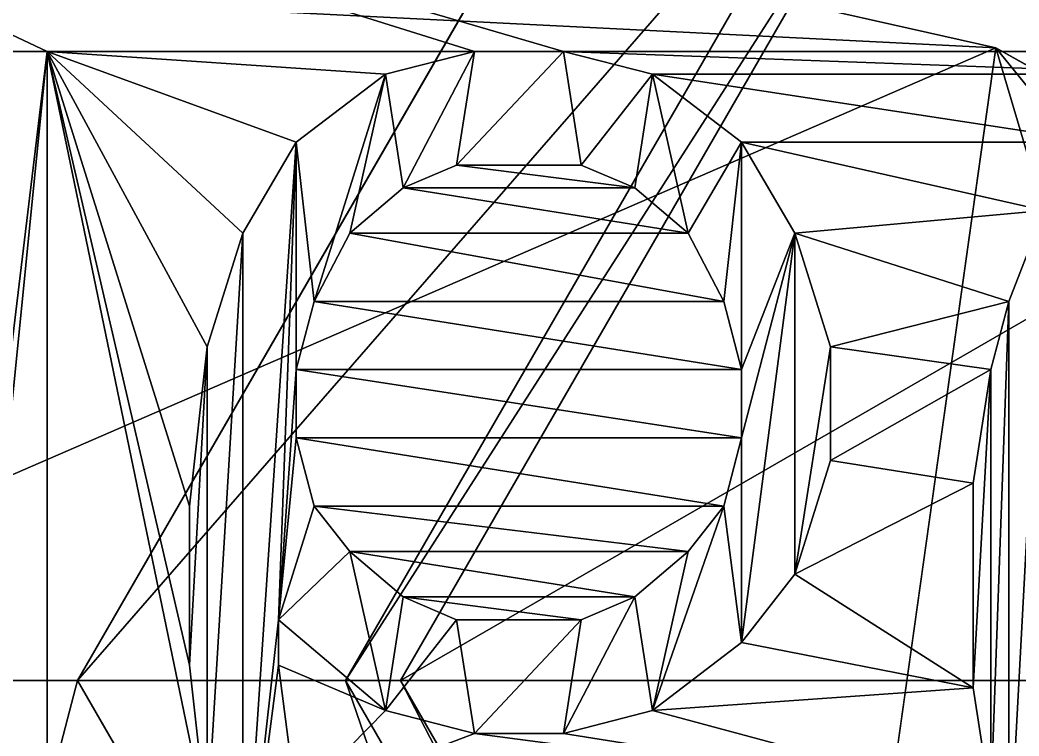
# Model space of a CAD drawing. Header units: millimetres. Extents: x -228 to 228, y -204 to 237.
# Drawn here: x 34.143 to 35.125, y 69.96 to 70.663 of the extents above; entities that cross this region are included whole.
import ezdxf

# ---------------------------------------------------------------- set-up
doc = ezdxf.new("R2010")
doc.units = ezdxf.units.MM
doc.header["$LTSCALE"] = 127.314815
for name, color, linetype in [('3522', 7, 'CONTINUOUS'), ('3711', 7, 'CONTINUOUS'), ('3712', 7, 'CONTINUOUS'), ('3719', 7, 'CONTINUOUS'), ('3720', 7, 'CONTINUOUS'), ('3721', 7, 'CONTINUOUS'), ('3722', 7, 'CONTINUOUS'), ('3723', 7, 'CONTINUOUS'), ('3724', 7, 'CONTINUOUS'), ('3893', 7, 'CONTINUOUS'), ('4047', 7, 'CONTINUOUS'), ('4053', 7, 'CONTINUOUS'), ('4054', 7, 'CONTINUOUS'), ('4055', 7, 'CONTINUOUS'), ('4056', 7, 'CONTINUOUS'), ('4057', 7, 'CONTINUOUS'), ('4058', 7, 'CONTINUOUS'), ('4059', 7, 'CONTINUOUS'), ('4060', 7, 'CONTINUOUS'), ('4061', 7, 'CONTINUOUS'), ('4080', 7, 'CONTINUOUS'), ('4081', 7, 'CONTINUOUS'), ('4082', 7, 'CONTINUOUS'), ('4083', 7, 'CONTINUOUS'), ('4084', 7, 'CONTINUOUS'), ('4085', 7, 'CONTINUOUS'), ('4086', 7, 'CONTINUOUS'), ('4087', 7, 'CONTINUOUS'), ('4088', 7, 'CONTINUOUS'), ('4089', 7, 'CONTINUOUS'), ('4090', 7, 'CONTINUOUS'), ('4091', 7, 'CONTINUOUS'), ('4092', 7, 'CONTINUOUS'), ('4093', 7, 'CONTINUOUS'), ('4094', 7, 'CONTINUOUS'), ('4095', 7, 'CONTINUOUS'), ('4096', 7, 'CONTINUOUS'), ('4097', 7, 'CONTINUOUS'), ('4098', 7, 'CONTINUOUS'), ('4099', 7, 'CONTINUOUS'), ('4100', 7, 'CONTINUOUS'), ('4101', 7, 'CONTINUOUS'), ('4102', 7, 'CONTINUOUS'), ('4103', 7, 'CONTINUOUS'), ('4104', 7, 'CONTINUOUS'), ('4105', 7, 'CONTINUOUS'), ('4106', 7, 'CONTINUOUS'), ('4107', 7, 'CONTINUOUS'), ('4108', 7, 'CONTINUOUS'), ('4109', 7, 'CONTINUOUS'), ('4110', 7, 'CONTINUOUS'), ('4111', 7, 'CONTINUOUS'), ('4112', 7, 'CONTINUOUS'), ('4113', 7, 'CONTINUOUS'), ('4114', 7, 'CONTINUOUS'), ('4115', 7, 'CONTINUOUS'), ('4116', 7, 'CONTINUOUS'), ('4117', 7, 'CONTINUOUS'), ('4139', 7, 'CONTINUOUS'), ('5002', 7, 'CONTINUOUS'), ('5003', 7, 'CONTINUOUS'), ('5009', 7, 'CONTINUOUS'), ('5278', 7, 'CONTINUOUS')]:
    doc.layers.add(name, color=color, linetype=linetype)

msp = doc.modelspace()

# ---------------------------------------------------------------- linework, layer by layer
at = {"layer": '3522', "color": 5, "linetype": 'Continuous'}
for points in [[(46.49974, 80.54048, 1035.99), (65.76091, 65.76091, 1035.99), (30.7, 78.60107, 1035.99), (46.49974, 80.54048, 1035.99)], [(65.76091, 65.76091, 1035.99), (31.21244, 78.08863, 1035.99), (30.7, 78.60107, 1035.99), (65.76091, 65.76091, 1035.99)], [(65.76091, 65.76091, 1035.99), (31.4, 77.38863, 1035.99), (31.21244, 78.08863, 1035.99), (65.76091, 65.76091, 1035.99)], [(65.76091, 65.76091, 1035.99), (31.21244, 76.68863, 1035.99), (31.4, 77.38863, 1035.99), (65.76091, 65.76091, 1035.99)], [(65.76091, 65.76091, 1035.99), (30.7, 76.17619, 1035.99), (31.21244, 76.68863, 1035.99), (65.76091, 65.76091, 1035.99)], [(29.3, 76.17619, 1035.99), (65.76091, 65.76091, 1035.99), (24.75529, 61.1815, 1035.99), (29.3, 76.17619, 1035.99)], [(65.76091, 65.76091, 1035.99), (29.3, 76.17619, 1035.99), (30, 75.98863, 1035.99), (65.76091, 65.76091, 1035.99)], [(65.76091, 65.76091, 1035.99), (30, 75.98863, 1035.99), (30.7, 76.17619, 1035.99), (65.76091, 65.76091, 1035.99)]]:
    msp.add_3dface(points, dxfattribs=at)
at = {"layer": '3711', "color": 31, "linetype": 'Continuous', "true_color": 0xffba87}
for points in [[(33.74091, 71.77337, 1081.19), (33.01222, 70.01428, 1081.19), (34.84991, 71.14003, 1081.19), (33.74091, 71.77337, 1081.19)], [(34.84991, 71.14003, 1081.19), (33.01222, 70.01428, 1081.19), (34.2, 70.01428, 1081.19), (34.84991, 71.14003, 1081.19)], [(33.01222, 70.01428, 1081.19), (33.74091, 68.2552, 1081.19), (34.2, 70.01428, 1081.19), (33.01222, 70.01428, 1081.19)], [(34.2, 70.01428, 1081.19), (33.74091, 68.2552, 1081.19), (34.84991, 68.88854, 1081.19), (34.2, 70.01428, 1081.19)]]:
    msp.add_3dface(points, dxfattribs=at)
at = {"layer": '3712', "color": 31, "linetype": 'Continuous', "true_color": 0xffba87}
for points in [[(33.34605, 71.02152, 1073.49), (37.66279, 71.00238, 1073.49), (37.915, 70.63239, 1073.49), (33.34605, 71.02152, 1073.49)], [(33.34605, 71.02152, 1073.49), (34.17, 70.63239, 1073.49), (34.065, 70.63239, 1073.49), (33.34605, 71.02152, 1073.49)], [(34.17, 70.63239, 1073.49), (33.34605, 71.02152, 1073.49), (34.59, 70.63239, 1073.49), (34.17, 70.63239, 1073.49)], [(34.59, 70.63239, 1073.49), (33.34605, 71.02152, 1073.49), (34.6775, 70.63239, 1073.49), (34.59, 70.63239, 1073.49)], [(34.6775, 70.63239, 1073.49), (33.34605, 71.02152, 1073.49), (35.395, 70.63239, 1073.49), (34.6775, 70.63239, 1073.49)], [(35.395, 70.63239, 1073.49), (33.34605, 71.02152, 1073.49), (36.1125, 70.63239, 1073.49), (35.395, 70.63239, 1073.49)], [(36.1125, 70.63239, 1073.49), (33.34605, 71.02152, 1073.49), (36.2175, 70.63239, 1073.49), (36.1125, 70.63239, 1073.49)], [(36.2175, 70.63239, 1073.49), (33.34605, 71.02152, 1073.49), (36.9, 70.63239, 1073.49), (36.2175, 70.63239, 1073.49)], [(36.9, 70.63239, 1073.49), (33.34605, 71.02152, 1073.49), (36.97, 70.63239, 1073.49), (36.9, 70.63239, 1073.49)], [(36.97, 70.63239, 1073.49), (33.34605, 71.02152, 1073.49), (37.81, 70.63239, 1073.49), (36.97, 70.63239, 1073.49)], [(37.81, 70.63239, 1073.49), (33.34605, 71.02152, 1073.49), (37.915, 70.63239, 1073.49), (37.81, 70.63239, 1073.49)], [(34.17, 69.58239, 1073.49), (34.17, 70.63239, 1073.49), (34.3275, 69.87282, 1073.49), (34.17, 69.58239, 1073.49)], [(34.3275, 69.87282, 1073.49), (34.17, 70.63239, 1073.49), (34.31, 70.0292, 1073.49), (34.3275, 69.87282, 1073.49)], [(34.31, 70.0292, 1073.49), (34.17, 70.63239, 1073.49), (34.31, 70.18558, 1073.49), (34.31, 70.0292, 1073.49)], [(34.31, 70.18558, 1073.49), (34.17, 70.63239, 1073.49), (34.3275, 70.34197, 1073.49), (34.31, 70.18558, 1073.49)], [(34.3275, 70.34197, 1073.49), (34.17, 70.63239, 1073.49), (34.3625, 70.45367, 1073.49), (34.3275, 70.34197, 1073.49)], [(34.3625, 70.45367, 1073.49), (34.17, 70.63239, 1073.49), (34.415, 70.54303, 1073.49), (34.3625, 70.45367, 1073.49)], [(34.415, 70.54303, 1073.49), (34.17, 70.63239, 1073.49), (34.5025, 70.61005, 1073.49), (34.415, 70.54303, 1073.49)], [(34.5025, 70.61005, 1073.49), (34.17, 70.63239, 1073.49), (34.59, 70.63239, 1073.49), (34.5025, 70.61005, 1073.49)], [(34.765, 70.61005, 1073.49), (34.6775, 70.63239, 1073.49), (35.29, 70.61005, 1073.49), (34.765, 70.61005, 1073.49)], [(35.29, 70.61005, 1073.49), (34.6775, 70.63239, 1073.49), (35.395, 70.63239, 1073.49), (35.29, 70.61005, 1073.49)], [(34.8525, 70.54303, 1073.49), (34.765, 70.61005, 1073.49), (35.2025, 70.54303, 1073.49), (34.8525, 70.54303, 1073.49)], [(35.2025, 70.54303, 1073.49), (34.765, 70.61005, 1073.49), (35.29, 70.61005, 1073.49), (35.2025, 70.54303, 1073.49)], [(34.905, 70.45367, 1073.49), (34.8525, 70.54303, 1073.49), (35.15, 70.47601, 1073.49), (34.905, 70.45367, 1073.49)], [(35.15, 70.47601, 1073.49), (34.8525, 70.54303, 1073.49), (35.2025, 70.54303, 1073.49), (35.15, 70.47601, 1073.49)], [(34.5725, 70.52069, 1073.49), (34.7475, 70.49835, 1073.49), (34.52, 70.49835, 1073.49), (34.5725, 70.52069, 1073.49)], [(34.695, 70.52069, 1073.49), (34.7475, 70.49835, 1073.49), (34.5725, 70.52069, 1073.49), (34.695, 70.52069, 1073.49)], [(34.52, 70.49835, 1073.49), (34.8, 70.45367, 1073.49), (34.4675, 70.45367, 1073.49), (34.52, 70.49835, 1073.49)], [(34.7475, 70.49835, 1073.49), (34.8, 70.45367, 1073.49), (34.52, 70.49835, 1073.49), (34.7475, 70.49835, 1073.49)], [(35.115, 70.38665, 1073.49), (34.905, 70.45367, 1073.49), (35.15, 70.47601, 1073.49), (35.115, 70.38665, 1073.49)], [(34.4675, 70.45367, 1073.49), (34.835, 70.38665, 1073.49), (34.4325, 70.38665, 1073.49), (34.4675, 70.45367, 1073.49)], [(34.8, 70.45367, 1073.49), (34.835, 70.38665, 1073.49), (34.4675, 70.45367, 1073.49), (34.8, 70.45367, 1073.49)], [(34.94, 70.34197, 1073.49), (34.905, 70.45367, 1073.49), (35.115, 70.38665, 1073.49), (34.94, 70.34197, 1073.49)], [(34.4325, 70.38665, 1073.49), (34.8525, 70.31963, 1073.49), (34.415, 70.31963, 1073.49), (34.4325, 70.38665, 1073.49)], [(34.835, 70.38665, 1073.49), (34.8525, 70.31963, 1073.49), (34.4325, 70.38665, 1073.49), (34.835, 70.38665, 1073.49)], [(35.0975, 70.31963, 1073.49), (34.94, 70.34197, 1073.49), (35.115, 70.38665, 1073.49), (35.0975, 70.31963, 1073.49)], [(34.94, 70.23027, 1073.49), (34.94, 70.34197, 1073.49), (35.0975, 70.31963, 1073.49), (34.94, 70.23027, 1073.49)], [(34.8525, 70.31963, 1073.49), (34.8525, 70.25261, 1073.49), (34.415, 70.31963, 1073.49), (34.8525, 70.31963, 1073.49)], [(34.415, 70.31963, 1073.49), (34.8525, 70.25261, 1073.49), (34.415, 70.25261, 1073.49), (34.415, 70.31963, 1073.49)], [(35.08, 70.20792, 1073.49), (34.94, 70.23027, 1073.49), (35.0975, 70.31963, 1073.49), (35.08, 70.20792, 1073.49)], [(34.8525, 70.25261, 1073.49), (34.835, 70.18558, 1073.49), (34.415, 70.25261, 1073.49), (34.8525, 70.25261, 1073.49)], [(34.415, 70.25261, 1073.49), (34.835, 70.18558, 1073.49), (34.4325, 70.18558, 1073.49), (34.415, 70.25261, 1073.49)], [(34.905, 70.11856, 1073.49), (34.94, 70.23027, 1073.49), (35.08, 70.20792, 1073.49), (34.905, 70.11856, 1073.49)], [(35.08, 70.00686, 1073.49), (34.905, 70.11856, 1073.49), (35.08, 70.20792, 1073.49), (35.08, 70.00686, 1073.49)], [(34.4325, 70.18558, 1073.49), (34.835, 70.18558, 1073.49), (34.8, 70.1409, 1073.49), (34.4325, 70.18558, 1073.49)], [(34.4675, 70.1409, 1073.49), (34.4325, 70.18558, 1073.49), (34.8, 70.1409, 1073.49), (34.4675, 70.1409, 1073.49)], [(34.52, 70.09622, 1073.49), (34.4675, 70.1409, 1073.49), (34.7475, 70.09622, 1073.49), (34.52, 70.09622, 1073.49)], [(34.7475, 70.09622, 1073.49), (34.4675, 70.1409, 1073.49), (34.8, 70.1409, 1073.49), (34.7475, 70.09622, 1073.49)], [(34.8525, 70.05154, 1073.49), (34.905, 70.11856, 1073.49), (35.08, 70.00686, 1073.49), (34.8525, 70.05154, 1073.49)], [(34.5725, 70.07388, 1073.49), (34.52, 70.09622, 1073.49), (34.695, 70.07388, 1073.49), (34.5725, 70.07388, 1073.49)], [(34.695, 70.07388, 1073.49), (34.52, 70.09622, 1073.49), (34.7475, 70.09622, 1073.49), (34.695, 70.07388, 1073.49)], [(34.3975, 70.07388, 1073.49), (34.5025, 69.98452, 1073.49), (34.3975, 70.0292, 1073.49), (34.3975, 70.07388, 1073.49)], [(34.765, 69.98452, 1073.49), (34.8525, 70.05154, 1073.49), (35.08, 70.00686, 1073.49), (34.765, 69.98452, 1073.49)], [(34.3975, 70.0292, 1073.49), (34.5025, 69.98452, 1073.49), (34.415, 69.89516, 1073.49), (34.3975, 70.0292, 1073.49)], [(34.765, 69.98452, 1073.49), (35.08, 70.00686, 1073.49), (35.0975, 69.89516, 1073.49), (34.765, 69.98452, 1073.49)], [(34.5025, 69.98452, 1073.49), (34.59, 69.96218, 1073.49), (34.415, 69.89516, 1073.49), (34.5025, 69.98452, 1073.49)], [(34.6775, 69.96218, 1073.49), (34.765, 69.98452, 1073.49), (35.0975, 69.89516, 1073.49), (34.6775, 69.96218, 1073.49)], [(34.415, 69.89516, 1073.49), (34.59, 69.96218, 1073.49), (35.0975, 69.89516, 1073.49), (34.415, 69.89516, 1073.49)], [(34.59, 69.96218, 1073.49), (34.6775, 69.96218, 1073.49), (35.0975, 69.89516, 1073.49), (34.59, 69.96218, 1073.49)]]:
    msp.add_3dface(points, dxfattribs=at)
at = {"layer": '3719', "color": 31, "linetype": 'Continuous', "true_color": 0xffba87}
for points in [[(34.51745, 70.01428, 1074.19), (36.48255, 70.01428, 1074.19), (35.99139, 70.86505, 1074.19), (34.51745, 70.01428, 1074.19)], [(35.00861, 70.86505, 1074.19), (34.51745, 70.01428, 1074.19), (35.99139, 70.86505, 1074.19), (35.00861, 70.86505, 1074.19)], [(35.00861, 69.16351, 1074.19), (36.48255, 70.01428, 1074.19), (34.51745, 70.01428, 1074.19), (35.00861, 69.16351, 1074.19)], [(35.99139, 69.16351, 1074.19), (36.48255, 70.01428, 1074.19), (35.00861, 69.16351, 1074.19), (35.99139, 69.16351, 1074.19)]]:
    msp.add_3dface(points, dxfattribs=at)
at = {"layer": '3720', "color": 31, "linetype": 'Continuous', "true_color": 0xffba87}
for points in [[(34.46335, 70.01428, 1080.39), (35.00861, 70.86505, 1074.19), (34.98182, 70.91208, 1080.39), (34.46335, 70.01428, 1080.39)], [(34.51745, 70.01428, 1074.19), (35.00861, 70.86505, 1074.19), (34.46335, 70.01428, 1080.39), (34.51745, 70.01428, 1074.19)]]:
    msp.add_3dface(points, dxfattribs=at)
at = {"layer": '3721', "color": 31, "linetype": 'Continuous', "true_color": 0xffba87}
for points in [[(34.2, 70.01428, 1080.39), (34.98182, 70.91208, 1080.39), (34.85, 71.14012, 1080.39), (34.2, 70.01428, 1080.39)], [(34.46335, 70.01428, 1080.39), (34.98182, 70.91208, 1080.39), (34.2, 70.01428, 1080.39), (34.46335, 70.01428, 1080.39)], [(34.85, 68.88845, 1080.39), (34.46335, 70.01428, 1080.39), (34.2, 70.01428, 1080.39), (34.85, 68.88845, 1080.39)], [(34.46335, 70.01428, 1080.39), (34.85, 68.88845, 1080.39), (34.98182, 69.11649, 1080.39), (34.46335, 70.01428, 1080.39)]]:
    msp.add_3dface(points, dxfattribs=at)
at = {"layer": '3722', "color": 31, "linetype": 'Continuous', "true_color": 0xffba87}
for points in [[(34.84991, 71.14003, 1081.19), (34.2, 70.01428, 1081.19), (34.85, 71.14012, 1080.39), (34.84991, 71.14003, 1081.19)], [(34.2, 70.01428, 1081.19), (34.2, 70.01428, 1080.39), (34.85, 71.14012, 1080.39), (34.2, 70.01428, 1081.19)]]:
    msp.add_3dface(points, dxfattribs=at)
at = {"layer": '3723', "color": 31, "linetype": 'Continuous', "true_color": 0xffba87}
for points in [[(34.51745, 70.01428, 1074.19), (34.46335, 70.01428, 1080.39), (34.98182, 69.11649, 1080.39), (34.51745, 70.01428, 1074.19)], [(35.00861, 69.16351, 1074.19), (34.51745, 70.01428, 1074.19), (34.98182, 69.11649, 1080.39), (35.00861, 69.16351, 1074.19)]]:
    msp.add_3dface(points, dxfattribs=at)
at = {"layer": '3724', "color": 31, "linetype": 'Continuous', "true_color": 0xffba87}
for points in [[(34.2, 70.01428, 1081.19), (34.84991, 68.88854, 1081.19), (34.2, 70.01428, 1080.39), (34.2, 70.01428, 1081.19)], [(34.84991, 68.88854, 1081.19), (34.85, 68.88845, 1080.39), (34.2, 70.01428, 1080.39), (34.84991, 68.88854, 1081.19)]]:
    msp.add_3dface(points, dxfattribs=at)
at = {"layer": '3893', "color": 31, "linetype": 'Continuous', "true_color": 0xffba87}
for points in [[(34.065, 70.63239, 1073.34), (34.17, 70.63239, 1073.34), (34.065, 69.76112, 1073.34), (34.065, 70.63239, 1073.34)], [(34.065, 69.76112, 1073.34), (34.17, 70.63239, 1073.34), (34.065, 69.58239, 1073.34), (34.065, 69.76112, 1073.34)], [(34.065, 69.58239, 1073.34), (34.17, 70.63239, 1073.34), (34.17, 69.58239, 1073.34), (34.065, 69.58239, 1073.34)], [(34.5025, 70.61005, 1073.34), (34.59, 70.63239, 1073.34), (34.52, 70.49835, 1073.34), (34.5025, 70.61005, 1073.34)], [(34.52, 70.49835, 1073.34), (34.59, 70.63239, 1073.34), (34.5725, 70.52069, 1073.34), (34.52, 70.49835, 1073.34)], [(34.59, 70.63239, 1073.34), (34.6775, 70.63239, 1073.34), (34.5725, 70.52069, 1073.34), (34.59, 70.63239, 1073.34)], [(34.5725, 70.52069, 1073.34), (34.6775, 70.63239, 1073.34), (34.695, 70.52069, 1073.34), (34.5725, 70.52069, 1073.34)], [(34.6775, 70.63239, 1073.34), (34.765, 70.61005, 1073.34), (34.695, 70.52069, 1073.34), (34.6775, 70.63239, 1073.34)], [(34.415, 70.54303, 1073.34), (34.5025, 70.61005, 1073.34), (34.4325, 70.38665, 1073.34), (34.415, 70.54303, 1073.34)], [(34.4325, 70.38665, 1073.34), (34.5025, 70.61005, 1073.34), (34.4675, 70.45367, 1073.34), (34.4325, 70.38665, 1073.34)], [(34.4675, 70.45367, 1073.34), (34.5025, 70.61005, 1073.34), (34.52, 70.49835, 1073.34), (34.4675, 70.45367, 1073.34)], [(34.695, 70.52069, 1073.34), (34.765, 70.61005, 1073.34), (34.7475, 70.49835, 1073.34), (34.695, 70.52069, 1073.34)], [(34.7475, 70.49835, 1073.34), (34.765, 70.61005, 1073.34), (34.8, 70.45367, 1073.34), (34.7475, 70.49835, 1073.34)], [(34.765, 70.61005, 1073.34), (34.8525, 70.54303, 1073.34), (34.8, 70.45367, 1073.34), (34.765, 70.61005, 1073.34)], [(34.3625, 70.45367, 1073.34), (34.415, 70.54303, 1073.34), (34.3625, 69.76112, 1073.34), (34.3625, 70.45367, 1073.34)], [(34.3625, 69.76112, 1073.34), (34.415, 70.54303, 1073.34), (34.3975, 70.07388, 1073.34), (34.3625, 69.76112, 1073.34)], [(34.3975, 70.07388, 1073.34), (34.415, 70.54303, 1073.34), (34.415, 70.31963, 1073.34), (34.3975, 70.07388, 1073.34)], [(34.415, 70.31963, 1073.34), (34.415, 70.54303, 1073.34), (34.4325, 70.38665, 1073.34), (34.415, 70.31963, 1073.34)], [(34.8, 70.45367, 1073.34), (34.8525, 70.54303, 1073.34), (34.835, 70.38665, 1073.34), (34.8, 70.45367, 1073.34)], [(34.835, 70.38665, 1073.34), (34.8525, 70.54303, 1073.34), (34.8525, 70.31963, 1073.34), (34.835, 70.38665, 1073.34)], [(34.8525, 70.54303, 1073.34), (34.905, 70.45367, 1073.34), (34.8525, 70.31963, 1073.34), (34.8525, 70.54303, 1073.34)], [(35.15, 69.73878, 1073.34), (35.115, 69.82814, 1073.34), (35.15, 70.47601, 1073.34), (35.15, 69.73878, 1073.34)], [(35.15, 70.47601, 1073.34), (35.115, 69.82814, 1073.34), (35.115, 70.38665, 1073.34), (35.15, 70.47601, 1073.34)], [(34.3275, 70.34197, 1073.34), (34.3625, 70.45367, 1073.34), (34.3275, 69.87282, 1073.34), (34.3275, 70.34197, 1073.34)], [(34.3275, 69.87282, 1073.34), (34.3625, 70.45367, 1073.34), (34.3625, 69.76112, 1073.34), (34.3275, 69.87282, 1073.34)], [(34.905, 70.45367, 1073.34), (34.905, 70.11856, 1073.34), (34.8525, 70.05154, 1073.34), (34.905, 70.45367, 1073.34)], [(34.905, 70.45367, 1073.34), (34.8525, 70.05154, 1073.34), (34.8525, 70.25261, 1073.34), (34.905, 70.45367, 1073.34)], [(34.8525, 70.31963, 1073.34), (34.905, 70.45367, 1073.34), (34.8525, 70.25261, 1073.34), (34.8525, 70.31963, 1073.34)], [(34.94, 70.34197, 1073.34), (34.905, 70.11856, 1073.34), (34.905, 70.45367, 1073.34), (34.94, 70.34197, 1073.34)], [(35.115, 69.82814, 1073.34), (35.0975, 69.89516, 1073.34), (35.115, 70.38665, 1073.34), (35.115, 69.82814, 1073.34)], [(35.115, 70.38665, 1073.34), (35.0975, 69.89516, 1073.34), (35.0975, 70.31963, 1073.34), (35.115, 70.38665, 1073.34)], [(34.31, 70.18558, 1073.34), (34.3275, 70.34197, 1073.34), (34.31, 70.0292, 1073.34), (34.31, 70.18558, 1073.34)], [(34.31, 70.0292, 1073.34), (34.3275, 70.34197, 1073.34), (34.3275, 69.87282, 1073.34), (34.31, 70.0292, 1073.34)], [(34.94, 70.23027, 1073.34), (34.905, 70.11856, 1073.34), (34.94, 70.34197, 1073.34), (34.94, 70.23027, 1073.34)], [(34.415, 70.25261, 1073.34), (34.3975, 70.07388, 1073.34), (34.415, 70.31963, 1073.34), (34.415, 70.25261, 1073.34)], [(35.0975, 69.89516, 1073.34), (35.08, 70.00686, 1073.34), (35.0975, 70.31963, 1073.34), (35.0975, 69.89516, 1073.34)], [(35.0975, 70.31963, 1073.34), (35.08, 70.00686, 1073.34), (35.08, 70.20792, 1073.34), (35.0975, 70.31963, 1073.34)], [(34.4325, 70.18558, 1073.34), (34.3975, 70.07388, 1073.34), (34.415, 70.25261, 1073.34), (34.4325, 70.18558, 1073.34)], [(34.8525, 70.05154, 1073.34), (34.835, 70.18558, 1073.34), (34.8525, 70.25261, 1073.34), (34.8525, 70.05154, 1073.34)], [(34.4675, 70.1409, 1073.34), (34.3975, 70.07388, 1073.34), (34.4325, 70.18558, 1073.34), (34.4675, 70.1409, 1073.34)], [(34.8525, 70.05154, 1073.34), (34.765, 69.98452, 1073.34), (34.835, 70.18558, 1073.34), (34.8525, 70.05154, 1073.34)], [(34.835, 70.18558, 1073.34), (34.765, 69.98452, 1073.34), (34.8, 70.1409, 1073.34), (34.835, 70.18558, 1073.34)], [(34.5025, 69.98452, 1073.34), (34.3975, 70.07388, 1073.34), (34.4675, 70.1409, 1073.34), (34.5025, 69.98452, 1073.34)], [(34.52, 70.09622, 1073.34), (34.5025, 69.98452, 1073.34), (34.4675, 70.1409, 1073.34), (34.52, 70.09622, 1073.34)], [(34.8, 70.1409, 1073.34), (34.765, 69.98452, 1073.34), (34.7475, 70.09622, 1073.34), (34.8, 70.1409, 1073.34)], [(34.5725, 70.07388, 1073.34), (34.5025, 69.98452, 1073.34), (34.52, 70.09622, 1073.34), (34.5725, 70.07388, 1073.34)], [(34.765, 69.98452, 1073.34), (34.6775, 69.96218, 1073.34), (34.7475, 70.09622, 1073.34), (34.765, 69.98452, 1073.34)], [(34.7475, 70.09622, 1073.34), (34.6775, 69.96218, 1073.34), (34.695, 70.07388, 1073.34), (34.7475, 70.09622, 1073.34)], [(34.3975, 70.0292, 1073.34), (34.3625, 69.76112, 1073.34), (34.3975, 70.07388, 1073.34), (34.3975, 70.0292, 1073.34)], [(34.59, 69.96218, 1073.34), (34.5025, 69.98452, 1073.34), (34.5725, 70.07388, 1073.34), (34.59, 69.96218, 1073.34)], [(34.695, 70.07388, 1073.34), (34.59, 69.96218, 1073.34), (34.5725, 70.07388, 1073.34), (34.695, 70.07388, 1073.34)], [(34.6775, 69.96218, 1073.34), (34.59, 69.96218, 1073.34), (34.695, 70.07388, 1073.34), (34.6775, 69.96218, 1073.34)], [(34.415, 69.89516, 1073.34), (34.3625, 69.76112, 1073.34), (34.3975, 70.0292, 1073.34), (34.415, 69.89516, 1073.34)]]:
    msp.add_3dface(points, dxfattribs=at)
at = {"layer": '4047', "color": 31, "linetype": 'Continuous', "true_color": 0xffba87}
for points in [[(34.17, 70.63239, 1073.49), (34.17, 69.58239, 1073.49), (34.17, 70.63239, 1073.34), (34.17, 70.63239, 1073.49)], [(34.17, 70.63239, 1073.34), (34.17, 69.58239, 1073.49), (34.17, 69.58239, 1073.34), (34.17, 70.63239, 1073.34)]]:
    msp.add_3dface(points, dxfattribs=at)
at = {"layer": '4053', "color": 31, "linetype": 'Continuous', "true_color": 0xffba87}
for points in [[(34.065, 70.63239, 1073.49), (34.17, 70.63239, 1073.49), (34.17, 70.63239, 1073.34), (34.065, 70.63239, 1073.49)], [(34.065, 70.63239, 1073.49), (34.17, 70.63239, 1073.34), (34.065, 70.63239, 1073.34), (34.065, 70.63239, 1073.49)]]:
    msp.add_3dface(points, dxfattribs=at)
at = {"layer": '4054', "color": 31, "linetype": 'Continuous', "true_color": 0xffba87}
for points in [[(34.905, 70.11856, 1073.49), (34.8525, 70.05154, 1073.49), (34.8525, 70.05154, 1073.34), (34.905, 70.11856, 1073.49)], [(34.905, 70.11856, 1073.34), (34.905, 70.11856, 1073.49), (34.8525, 70.05154, 1073.34), (34.905, 70.11856, 1073.34)]]:
    msp.add_3dface(points, dxfattribs=at)
at = {"layer": '4055', "color": 31, "linetype": 'Continuous', "true_color": 0xffba87}
for points in [[(34.8525, 70.05154, 1073.49), (34.765, 69.98452, 1073.49), (34.765, 69.98452, 1073.34), (34.8525, 70.05154, 1073.49)], [(34.8525, 70.05154, 1073.49), (34.765, 69.98452, 1073.34), (34.8525, 70.05154, 1073.34), (34.8525, 70.05154, 1073.49)]]:
    msp.add_3dface(points, dxfattribs=at)
at = {"layer": '4056', "color": 31, "linetype": 'Continuous', "true_color": 0xffba87}
for points in [[(34.765, 69.98452, 1073.49), (34.6775, 69.96218, 1073.49), (34.6775, 69.96218, 1073.34), (34.765, 69.98452, 1073.49)], [(34.765, 69.98452, 1073.49), (34.6775, 69.96218, 1073.34), (34.765, 69.98452, 1073.34), (34.765, 69.98452, 1073.49)]]:
    msp.add_3dface(points, dxfattribs=at)
at = {"layer": '4057', "color": 31, "linetype": 'Continuous', "true_color": 0xffba87}
for points in [[(34.6775, 69.96218, 1073.49), (34.59, 69.96218, 1073.49), (34.59, 69.96218, 1073.34), (34.6775, 69.96218, 1073.49)], [(34.6775, 69.96218, 1073.49), (34.59, 69.96218, 1073.34), (34.6775, 69.96218, 1073.34), (34.6775, 69.96218, 1073.49)]]:
    msp.add_3dface(points, dxfattribs=at)
at = {"layer": '4058', "color": 31, "linetype": 'Continuous', "true_color": 0xffba87}
for points in [[(34.59, 69.96218, 1073.49), (34.5025, 69.98452, 1073.49), (34.5025, 69.98452, 1073.34), (34.59, 69.96218, 1073.49)], [(34.59, 69.96218, 1073.49), (34.5025, 69.98452, 1073.34), (34.59, 69.96218, 1073.34), (34.59, 69.96218, 1073.49)]]:
    msp.add_3dface(points, dxfattribs=at)
at = {"layer": '4059', "color": 31, "linetype": 'Continuous', "true_color": 0xffba87}
for points in [[(34.5025, 69.98452, 1073.49), (34.3975, 70.07388, 1073.49), (34.3975, 70.07388, 1073.34), (34.5025, 69.98452, 1073.49)], [(34.5025, 69.98452, 1073.49), (34.3975, 70.07388, 1073.34), (34.5025, 69.98452, 1073.34), (34.5025, 69.98452, 1073.49)]]:
    msp.add_3dface(points, dxfattribs=at)
at = {"layer": '4060', "color": 31, "linetype": 'Continuous', "true_color": 0xffba87}
for points in [[(34.3975, 70.07388, 1073.49), (34.3975, 70.0292, 1073.49), (34.3975, 70.0292, 1073.34), (34.3975, 70.07388, 1073.49)], [(34.3975, 70.07388, 1073.49), (34.3975, 70.0292, 1073.34), (34.3975, 70.07388, 1073.34), (34.3975, 70.07388, 1073.49)]]:
    msp.add_3dface(points, dxfattribs=at)
at = {"layer": '4061', "color": 31, "linetype": 'Continuous', "true_color": 0xffba87}
for points in [[(34.3975, 70.0292, 1073.49), (34.415, 69.89516, 1073.49), (34.415, 69.89516, 1073.34), (34.3975, 70.0292, 1073.49)], [(34.3975, 70.0292, 1073.49), (34.415, 69.89516, 1073.34), (34.3975, 70.0292, 1073.34), (34.3975, 70.0292, 1073.49)]]:
    msp.add_3dface(points, dxfattribs=at)
at = {"layer": '4080', "color": 31, "linetype": 'Continuous', "true_color": 0xffba87}
for points in [[(34.3275, 69.87282, 1073.49), (34.31, 70.0292, 1073.49), (34.3275, 69.87282, 1073.34), (34.3275, 69.87282, 1073.49)], [(34.31, 70.0292, 1073.49), (34.31, 70.0292, 1073.34), (34.3275, 69.87282, 1073.34), (34.31, 70.0292, 1073.49)]]:
    msp.add_3dface(points, dxfattribs=at)
at = {"layer": '4081', "color": 31, "linetype": 'Continuous', "true_color": 0xffba87}
for points in [[(34.31, 70.0292, 1073.49), (34.31, 70.18558, 1073.49), (34.31, 70.0292, 1073.34), (34.31, 70.0292, 1073.49)], [(34.31, 70.18558, 1073.49), (34.31, 70.18558, 1073.34), (34.31, 70.0292, 1073.34), (34.31, 70.18558, 1073.49)]]:
    msp.add_3dface(points, dxfattribs=at)
at = {"layer": '4082', "color": 31, "linetype": 'Continuous', "true_color": 0xffba87}
for points in [[(34.31, 70.18558, 1073.49), (34.3275, 70.34197, 1073.49), (34.31, 70.18558, 1073.34), (34.31, 70.18558, 1073.49)], [(34.3275, 70.34197, 1073.49), (34.3275, 70.34197, 1073.34), (34.31, 70.18558, 1073.34), (34.3275, 70.34197, 1073.49)]]:
    msp.add_3dface(points, dxfattribs=at)
at = {"layer": '4083', "color": 31, "linetype": 'Continuous', "true_color": 0xffba87}
for points in [[(34.3275, 70.34197, 1073.49), (34.3625, 70.45367, 1073.49), (34.3625, 70.45367, 1073.34), (34.3275, 70.34197, 1073.49)], [(34.3275, 70.34197, 1073.49), (34.3625, 70.45367, 1073.34), (34.3275, 70.34197, 1073.34), (34.3275, 70.34197, 1073.49)]]:
    msp.add_3dface(points, dxfattribs=at)
at = {"layer": '4084', "color": 31, "linetype": 'Continuous', "true_color": 0xffba87}
for points in [[(34.3625, 70.45367, 1073.49), (34.415, 70.54303, 1073.49), (34.415, 70.54303, 1073.34), (34.3625, 70.45367, 1073.49)], [(34.3625, 70.45367, 1073.49), (34.415, 70.54303, 1073.34), (34.3625, 70.45367, 1073.34), (34.3625, 70.45367, 1073.49)]]:
    msp.add_3dface(points, dxfattribs=at)
at = {"layer": '4085', "color": 31, "linetype": 'Continuous', "true_color": 0xffba87}
for points in [[(34.415, 70.54303, 1073.49), (34.5025, 70.61005, 1073.49), (34.5025, 70.61005, 1073.34), (34.415, 70.54303, 1073.49)], [(34.415, 70.54303, 1073.49), (34.5025, 70.61005, 1073.34), (34.415, 70.54303, 1073.34), (34.415, 70.54303, 1073.49)]]:
    msp.add_3dface(points, dxfattribs=at)
at = {"layer": '4086', "color": 31, "linetype": 'Continuous', "true_color": 0xffba87}
for points in [[(34.5025, 70.61005, 1073.49), (34.59, 70.63239, 1073.49), (34.59, 70.63239, 1073.34), (34.5025, 70.61005, 1073.49)], [(34.5025, 70.61005, 1073.49), (34.59, 70.63239, 1073.34), (34.5025, 70.61005, 1073.34), (34.5025, 70.61005, 1073.49)]]:
    msp.add_3dface(points, dxfattribs=at)
at = {"layer": '4087', "color": 31, "linetype": 'Continuous', "true_color": 0xffba87}
for points in [[(34.59, 70.63239, 1073.49), (34.6775, 70.63239, 1073.49), (34.6775, 70.63239, 1073.34), (34.59, 70.63239, 1073.49)], [(34.59, 70.63239, 1073.49), (34.6775, 70.63239, 1073.34), (34.59, 70.63239, 1073.34), (34.59, 70.63239, 1073.49)]]:
    msp.add_3dface(points, dxfattribs=at)
at = {"layer": '4088', "color": 31, "linetype": 'Continuous', "true_color": 0xffba87}
for points in [[(34.6775, 70.63239, 1073.49), (34.765, 70.61005, 1073.49), (34.765, 70.61005, 1073.34), (34.6775, 70.63239, 1073.49)], [(34.6775, 70.63239, 1073.49), (34.765, 70.61005, 1073.34), (34.6775, 70.63239, 1073.34), (34.6775, 70.63239, 1073.49)]]:
    msp.add_3dface(points, dxfattribs=at)
at = {"layer": '4089', "color": 31, "linetype": 'Continuous', "true_color": 0xffba87}
for points in [[(34.765, 70.61005, 1073.49), (34.8525, 70.54303, 1073.49), (34.8525, 70.54303, 1073.34), (34.765, 70.61005, 1073.49)], [(34.765, 70.61005, 1073.49), (34.8525, 70.54303, 1073.34), (34.765, 70.61005, 1073.34), (34.765, 70.61005, 1073.49)]]:
    msp.add_3dface(points, dxfattribs=at)
at = {"layer": '4090', "color": 31, "linetype": 'Continuous', "true_color": 0xffba87}
for points in [[(34.8525, 70.54303, 1073.49), (34.905, 70.45367, 1073.49), (34.905, 70.45367, 1073.34), (34.8525, 70.54303, 1073.49)], [(34.8525, 70.54303, 1073.49), (34.905, 70.45367, 1073.34), (34.8525, 70.54303, 1073.34), (34.8525, 70.54303, 1073.49)]]:
    msp.add_3dface(points, dxfattribs=at)
at = {"layer": '4091', "color": 31, "linetype": 'Continuous', "true_color": 0xffba87}
for points in [[(34.905, 70.45367, 1073.49), (34.94, 70.34197, 1073.49), (34.94, 70.34197, 1073.34), (34.905, 70.45367, 1073.49)], [(34.905, 70.45367, 1073.49), (34.94, 70.34197, 1073.34), (34.905, 70.45367, 1073.34), (34.905, 70.45367, 1073.49)]]:
    msp.add_3dface(points, dxfattribs=at)
at = {"layer": '4092', "color": 31, "linetype": 'Continuous', "true_color": 0xffba87}
for points in [[(34.94, 70.34197, 1073.49), (34.94, 70.23027, 1073.49), (34.94, 70.23027, 1073.34), (34.94, 70.34197, 1073.49)], [(34.94, 70.34197, 1073.49), (34.94, 70.23027, 1073.34), (34.94, 70.34197, 1073.34), (34.94, 70.34197, 1073.49)]]:
    msp.add_3dface(points, dxfattribs=at)
at = {"layer": '4093', "color": 31, "linetype": 'Continuous', "true_color": 0xffba87}
for points in [[(34.94, 70.23027, 1073.49), (34.905, 70.11856, 1073.49), (34.905, 70.11856, 1073.34), (34.94, 70.23027, 1073.49)], [(34.94, 70.23027, 1073.49), (34.905, 70.11856, 1073.34), (34.94, 70.23027, 1073.34), (34.94, 70.23027, 1073.49)]]:
    msp.add_3dface(points, dxfattribs=at)
at = {"layer": '4094', "color": 31, "linetype": 'Continuous', "true_color": 0xffba87}
for points in [[(34.835, 70.18558, 1073.49), (34.8525, 70.25261, 1073.49), (34.8525, 70.25261, 1073.34), (34.835, 70.18558, 1073.49)], [(34.835, 70.18558, 1073.34), (34.835, 70.18558, 1073.49), (34.8525, 70.25261, 1073.34), (34.835, 70.18558, 1073.34)]]:
    msp.add_3dface(points, dxfattribs=at)
at = {"layer": '4095', "color": 31, "linetype": 'Continuous', "true_color": 0xffba87}
for points in [[(34.8525, 70.25261, 1073.49), (34.8525, 70.31963, 1073.49), (34.8525, 70.31963, 1073.34), (34.8525, 70.25261, 1073.49)], [(34.8525, 70.25261, 1073.49), (34.8525, 70.31963, 1073.34), (34.8525, 70.25261, 1073.34), (34.8525, 70.25261, 1073.49)]]:
    msp.add_3dface(points, dxfattribs=at)
at = {"layer": '4096', "color": 31, "linetype": 'Continuous', "true_color": 0xffba87}
for points in [[(34.8525, 70.31963, 1073.49), (34.835, 70.38665, 1073.49), (34.835, 70.38665, 1073.34), (34.8525, 70.31963, 1073.49)], [(34.8525, 70.31963, 1073.49), (34.835, 70.38665, 1073.34), (34.8525, 70.31963, 1073.34), (34.8525, 70.31963, 1073.49)]]:
    msp.add_3dface(points, dxfattribs=at)
at = {"layer": '4097', "color": 31, "linetype": 'Continuous', "true_color": 0xffba87}
for points in [[(34.835, 70.38665, 1073.49), (34.8, 70.45367, 1073.49), (34.8, 70.45367, 1073.34), (34.835, 70.38665, 1073.49)], [(34.835, 70.38665, 1073.49), (34.8, 70.45367, 1073.34), (34.835, 70.38665, 1073.34), (34.835, 70.38665, 1073.49)]]:
    msp.add_3dface(points, dxfattribs=at)
at = {"layer": '4098', "color": 31, "linetype": 'Continuous', "true_color": 0xffba87}
for points in [[(34.8, 70.45367, 1073.49), (34.7475, 70.49835, 1073.49), (34.7475, 70.49835, 1073.34), (34.8, 70.45367, 1073.49)], [(34.8, 70.45367, 1073.49), (34.7475, 70.49835, 1073.34), (34.8, 70.45367, 1073.34), (34.8, 70.45367, 1073.49)]]:
    msp.add_3dface(points, dxfattribs=at)
at = {"layer": '4099', "color": 31, "linetype": 'Continuous', "true_color": 0xffba87}
for points in [[(34.7475, 70.49835, 1073.49), (34.695, 70.52069, 1073.49), (34.695, 70.52069, 1073.34), (34.7475, 70.49835, 1073.49)], [(34.7475, 70.49835, 1073.49), (34.695, 70.52069, 1073.34), (34.7475, 70.49835, 1073.34), (34.7475, 70.49835, 1073.49)]]:
    msp.add_3dface(points, dxfattribs=at)
at = {"layer": '4100', "color": 31, "linetype": 'Continuous', "true_color": 0xffba87}
for points in [[(34.695, 70.52069, 1073.49), (34.5725, 70.52069, 1073.49), (34.5725, 70.52069, 1073.34), (34.695, 70.52069, 1073.49)], [(34.695, 70.52069, 1073.49), (34.5725, 70.52069, 1073.34), (34.695, 70.52069, 1073.34), (34.695, 70.52069, 1073.49)]]:
    msp.add_3dface(points, dxfattribs=at)
at = {"layer": '4101', "color": 31, "linetype": 'Continuous', "true_color": 0xffba87}
for points in [[(34.5725, 70.52069, 1073.49), (34.52, 70.49835, 1073.49), (34.52, 70.49835, 1073.34), (34.5725, 70.52069, 1073.49)], [(34.5725, 70.52069, 1073.49), (34.52, 70.49835, 1073.34), (34.5725, 70.52069, 1073.34), (34.5725, 70.52069, 1073.49)]]:
    msp.add_3dface(points, dxfattribs=at)
at = {"layer": '4102', "color": 31, "linetype": 'Continuous', "true_color": 0xffba87}
for points in [[(34.52, 70.49835, 1073.49), (34.4675, 70.45367, 1073.49), (34.4675, 70.45367, 1073.34), (34.52, 70.49835, 1073.49)], [(34.52, 70.49835, 1073.49), (34.4675, 70.45367, 1073.34), (34.52, 70.49835, 1073.34), (34.52, 70.49835, 1073.49)]]:
    msp.add_3dface(points, dxfattribs=at)
at = {"layer": '4103', "color": 31, "linetype": 'Continuous', "true_color": 0xffba87}
for points in [[(34.4675, 70.45367, 1073.49), (34.4325, 70.38665, 1073.49), (34.4325, 70.38665, 1073.34), (34.4675, 70.45367, 1073.49)], [(34.4675, 70.45367, 1073.49), (34.4325, 70.38665, 1073.34), (34.4675, 70.45367, 1073.34), (34.4675, 70.45367, 1073.49)]]:
    msp.add_3dface(points, dxfattribs=at)
at = {"layer": '4104', "color": 31, "linetype": 'Continuous', "true_color": 0xffba87}
for points in [[(34.4325, 70.38665, 1073.49), (34.415, 70.31963, 1073.49), (34.415, 70.31963, 1073.34), (34.4325, 70.38665, 1073.49)], [(34.4325, 70.38665, 1073.49), (34.415, 70.31963, 1073.34), (34.4325, 70.38665, 1073.34), (34.4325, 70.38665, 1073.49)]]:
    msp.add_3dface(points, dxfattribs=at)
at = {"layer": '4105', "color": 31, "linetype": 'Continuous', "true_color": 0xffba87}
for points in [[(34.415, 70.31963, 1073.49), (34.415, 70.25261, 1073.49), (34.415, 70.25261, 1073.34), (34.415, 70.31963, 1073.49)], [(34.415, 70.31963, 1073.49), (34.415, 70.25261, 1073.34), (34.415, 70.31963, 1073.34), (34.415, 70.31963, 1073.49)]]:
    msp.add_3dface(points, dxfattribs=at)
at = {"layer": '4106', "color": 31, "linetype": 'Continuous', "true_color": 0xffba87}
for points in [[(34.415, 70.25261, 1073.49), (34.4325, 70.18558, 1073.49), (34.4325, 70.18558, 1073.34), (34.415, 70.25261, 1073.49)], [(34.415, 70.25261, 1073.49), (34.4325, 70.18558, 1073.34), (34.415, 70.25261, 1073.34), (34.415, 70.25261, 1073.49)]]:
    msp.add_3dface(points, dxfattribs=at)
at = {"layer": '4107', "color": 31, "linetype": 'Continuous', "true_color": 0xffba87}
for points in [[(34.4325, 70.18558, 1073.49), (34.4675, 70.1409, 1073.49), (34.4675, 70.1409, 1073.34), (34.4325, 70.18558, 1073.49)], [(34.4325, 70.18558, 1073.49), (34.4675, 70.1409, 1073.34), (34.4325, 70.18558, 1073.34), (34.4325, 70.18558, 1073.49)]]:
    msp.add_3dface(points, dxfattribs=at)
at = {"layer": '4108', "color": 31, "linetype": 'Continuous', "true_color": 0xffba87}
for points in [[(34.4675, 70.1409, 1073.49), (34.52, 70.09622, 1073.49), (34.52, 70.09622, 1073.34), (34.4675, 70.1409, 1073.49)], [(34.4675, 70.1409, 1073.49), (34.52, 70.09622, 1073.34), (34.4675, 70.1409, 1073.34), (34.4675, 70.1409, 1073.49)]]:
    msp.add_3dface(points, dxfattribs=at)
at = {"layer": '4109', "color": 31, "linetype": 'Continuous', "true_color": 0xffba87}
for points in [[(34.52, 70.09622, 1073.49), (34.5725, 70.07388, 1073.49), (34.5725, 70.07388, 1073.34), (34.52, 70.09622, 1073.49)], [(34.52, 70.09622, 1073.49), (34.5725, 70.07388, 1073.34), (34.52, 70.09622, 1073.34), (34.52, 70.09622, 1073.49)]]:
    msp.add_3dface(points, dxfattribs=at)
at = {"layer": '4110', "color": 31, "linetype": 'Continuous', "true_color": 0xffba87}
for points in [[(34.5725, 70.07388, 1073.49), (34.695, 70.07388, 1073.49), (34.695, 70.07388, 1073.34), (34.5725, 70.07388, 1073.49)], [(34.5725, 70.07388, 1073.49), (34.695, 70.07388, 1073.34), (34.5725, 70.07388, 1073.34), (34.5725, 70.07388, 1073.49)]]:
    msp.add_3dface(points, dxfattribs=at)
at = {"layer": '4111', "color": 31, "linetype": 'Continuous', "true_color": 0xffba87}
for points in [[(34.695, 70.07388, 1073.49), (34.7475, 70.09622, 1073.49), (34.7475, 70.09622, 1073.34), (34.695, 70.07388, 1073.49)], [(34.695, 70.07388, 1073.49), (34.7475, 70.09622, 1073.34), (34.695, 70.07388, 1073.34), (34.695, 70.07388, 1073.49)]]:
    msp.add_3dface(points, dxfattribs=at)
at = {"layer": '4112', "color": 31, "linetype": 'Continuous', "true_color": 0xffba87}
for points in [[(34.7475, 70.09622, 1073.49), (34.8, 70.1409, 1073.49), (34.8, 70.1409, 1073.34), (34.7475, 70.09622, 1073.49)], [(34.7475, 70.09622, 1073.49), (34.8, 70.1409, 1073.34), (34.7475, 70.09622, 1073.34), (34.7475, 70.09622, 1073.49)]]:
    msp.add_3dface(points, dxfattribs=at)
at = {"layer": '4113', "color": 31, "linetype": 'Continuous', "true_color": 0xffba87}
for points in [[(34.8, 70.1409, 1073.49), (34.835, 70.18558, 1073.49), (34.835, 70.18558, 1073.34), (34.8, 70.1409, 1073.49)], [(34.8, 70.1409, 1073.49), (34.835, 70.18558, 1073.34), (34.8, 70.1409, 1073.34), (34.8, 70.1409, 1073.49)]]:
    msp.add_3dface(points, dxfattribs=at)
at = {"layer": '4114', "color": 31, "linetype": 'Continuous', "true_color": 0xffba87}
for points in [[(35.08, 70.00686, 1073.49), (35.08, 70.20792, 1073.49), (35.08, 70.00686, 1073.34), (35.08, 70.00686, 1073.49)], [(35.08, 70.00686, 1073.34), (35.08, 70.20792, 1073.49), (35.08, 70.20792, 1073.34), (35.08, 70.00686, 1073.34)]]:
    msp.add_3dface(points, dxfattribs=at)
at = {"layer": '4115', "color": 31, "linetype": 'Continuous', "true_color": 0xffba87}
for points in [[(35.08, 70.20792, 1073.49), (35.0975, 70.31963, 1073.49), (35.0975, 70.31963, 1073.34), (35.08, 70.20792, 1073.49)], [(35.08, 70.20792, 1073.49), (35.0975, 70.31963, 1073.34), (35.08, 70.20792, 1073.34), (35.08, 70.20792, 1073.49)]]:
    msp.add_3dface(points, dxfattribs=at)
at = {"layer": '4116', "color": 31, "linetype": 'Continuous', "true_color": 0xffba87}
for points in [[(35.0975, 70.31963, 1073.49), (35.115, 70.38665, 1073.49), (35.115, 70.38665, 1073.34), (35.0975, 70.31963, 1073.49)], [(35.0975, 70.31963, 1073.49), (35.115, 70.38665, 1073.34), (35.0975, 70.31963, 1073.34), (35.0975, 70.31963, 1073.49)]]:
    msp.add_3dface(points, dxfattribs=at)
at = {"layer": '4117', "color": 31, "linetype": 'Continuous', "true_color": 0xffba87}
for points in [[(35.115, 70.38665, 1073.49), (35.15, 70.47601, 1073.49), (35.15, 70.47601, 1073.34), (35.115, 70.38665, 1073.49)], [(35.115, 70.38665, 1073.49), (35.15, 70.47601, 1073.34), (35.115, 70.38665, 1073.34), (35.115, 70.38665, 1073.49)]]:
    msp.add_3dface(points, dxfattribs=at)
at = {"layer": '4139', "color": 31, "linetype": 'Continuous', "true_color": 0xffba87}
for points in [[(35.0975, 69.89516, 1073.49), (35.08, 70.00686, 1073.49), (35.08, 70.00686, 1073.34), (35.0975, 69.89516, 1073.49)], [(35.0975, 69.89516, 1073.49), (35.08, 70.00686, 1073.34), (35.0975, 69.89516, 1073.34), (35.0975, 69.89516, 1073.49)]]:
    msp.add_3dface(points, dxfattribs=at)
at = {"layer": '5002', "color": 6, "linetype": 'Continuous'}
for points in [[(28.96383, 67.97173, 1079.6647), (35.1024, 70.63595, 1039.01), (23.41804, 73.26297, 1054.99308), (28.96383, 67.97173, 1079.6647)], [(44.58106, 58.92019, 1079.6647), (35.1024, 70.63595, 1039.01), (28.96383, 67.97173, 1079.6647), (44.58106, 58.92019, 1079.6647)], [(42.23126, 66.61934, 1039.01), (35.1024, 70.63595, 1039.01), (44.58106, 58.92019, 1079.6647), (42.23126, 66.61934, 1039.01)]]:
    msp.add_3dface(points, dxfattribs=at)
at = {"layer": '5003', "color": 6, "linetype": 'Continuous'}
for points in [[(34.80659, 68.53115, 1039.01), (35.1024, 70.63595, 1039.01), (35.89397, 67.96794, 1039.01), (34.80659, 68.53115, 1039.01)], [(35.1024, 70.63595, 1039.01), (42.23126, 66.61934, 1039.01), (35.89397, 67.96794, 1039.01), (35.1024, 70.63595, 1039.01)]]:
    msp.add_3dface(points, dxfattribs=at)
at = {"layer": '5009', "color": 6, "linetype": 'Continuous'}
msp.add_3dface([(23.13923, 71.23767, 1054.98536), (34.80659, 68.53115, 1039.01), (23.11049, 68.76047, 1074.21), (23.13923, 71.23767, 1054.98536)], dxfattribs=at)
at = {"layer": '5278', "color": 6, "linetype": 'Continuous'}
for points in [[(23.41804, 73.26297, 1054.99308), (35.1024, 70.63595, 1039.01), (23.13923, 71.23767, 1054.98536), (23.41804, 73.26297, 1054.99308)], [(35.1024, 70.63595, 1039.01), (34.80659, 68.53115, 1039.01), (23.13923, 71.23767, 1054.98536), (35.1024, 70.63595, 1039.01)]]:
    msp.add_3dface(points, dxfattribs=at)

doc.saveas('drawing.dxf')
